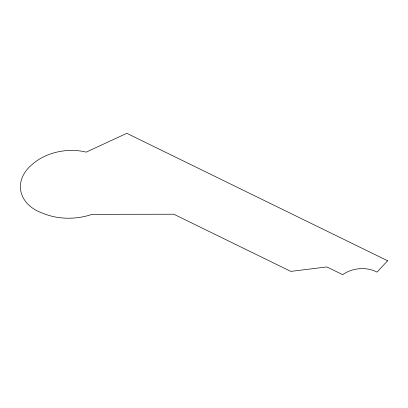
<?xml version="1.0" encoding="UTF-8"?>
<svg xmlns="http://www.w3.org/2000/svg" width="408" height="408" viewBox="0 0 408 408"><rect width="100%" height="100%" fill="white"/><g stroke="black" fill="none" stroke-linecap="round" stroke-linejoin="round"><path stroke-width="0.61" d="M387.6 260.748L377.007 272.126A26.433 19.523 -6.2 0 0 342.715 274.681L326.869 266.939L290.812 271.391L173.808 214.226L92.152 214.333A54.922 40.56 -6.2 0 1 42.815 213.256A42.233 31.186 -6.2 0 1 32.268 164.383A48.445 35.777 -6.2 0 1 86.231 152.123L126.786 133.319L387.6 260.748"/></g></svg>
